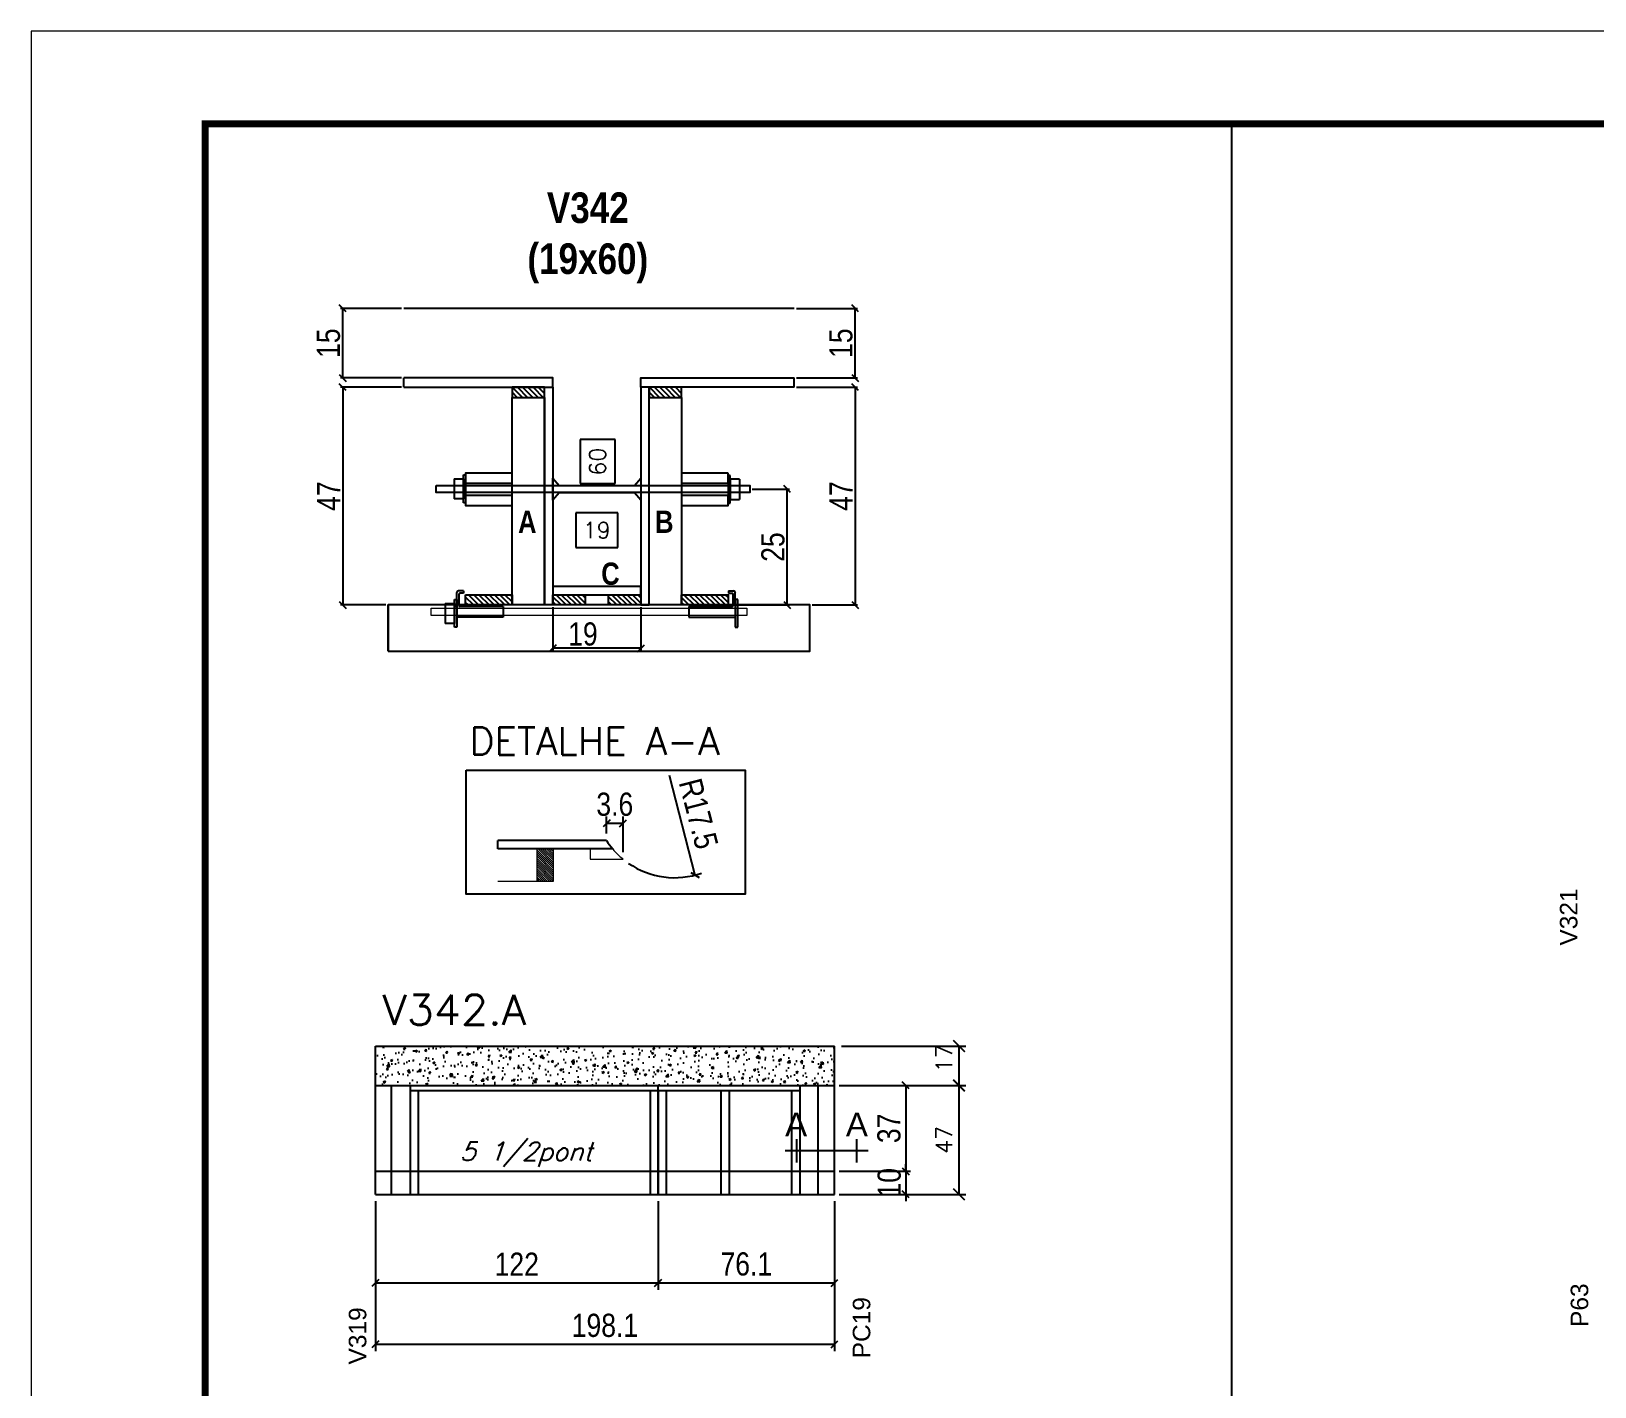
# Model space of a CAD drawing. Extents: x -3394 to 16474, y -5031 to 14397.
# Drawn here: x 7442 to 8117, y -1120 to -535 of the extents above; entities that cross this region are included whole.
import ezdxf
from ezdxf.enums import TextEntityAlignment as Align

# ---------------------------------------------------------------- set-up
doc = ezdxf.new("R2010")
doc.units = 0
doc.linetypes.add('DASHED', pattern=[0.75, 0.5, -0.25])
doc.layers.get('0').update_dxf_attribs({"linetype": 'CONTINUOUS'})
doc.layers.get('Defpoints').update_dxf_attribs({"linetype": 'CONTINUOUS'})
for name, color, linetype in [('1HACHURA MADEIRAS', 1, 'CONTINUOUS'), ('5', 5, 'CONTINUOUS'), ('barrote', 251, 'CONTINUOUS'), ('COTA', 241, 'CONTINUOUS'), ('Cota Seção (2x)', 4, 'CONTINUOUS'), ('detalhes', 4, 'CONTINUOUS'), ('NOMENCLATURA', 7, 'CONTINUOUS'), ('Painéis', 200, 'CONTINUOUS'), ('presilha', 1, 'CONTINUOUS'), ('SARR_2.2x10', 60, 'CONTINUOUS'), ('SARR_2.2x7', 40, 'CONTINUOUS'), ('SARR_3.5x7', 81, 'CONTINUOUS'), ('texto', 7, 'CONTINUOUS'), ('Tubo de PVC', 51, 'CONTINUOUS')]:
    doc.layers.add(name, color=color, linetype=linetype)
for name, color, linetype, lineweight in [('CONCRETO', 251, 'CONTINUOUS', 25), ('Escoras', 2, 'CONTINUOUS', 25), ('Folhas', 255, 'CONTINUOUS', 9), ('Madeira', 126, 'CONTINUOUS', 18), ('Sarr 2.2x7', 40, 'CONTINUOUS', 9), ('SARRAFO DE PRESSAO', 251, 'DASHED', 9), ('SCO-___-LAJ', 2, 'CONTINUOUS', 0), ('Texto Seção', 7, 'CONTINUOUS', 15)]:
    doc.layers.add(name, color=color, linetype=linetype, lineweight=lineweight)
doc.styles.add('ARIAL', font='arial.ttf')
doc.styles.add('COTA TECNICA', font='techl___.ttf', dxfattribs={"height": 10})
doc.styles.add('COTA TECNICA 2X', font='techl___.ttf', dxfattribs={"height": 10})
doc.styles.add('REGUA-120', font='ROMANS.shx', dxfattribs={"height": 15})
doc.styles.add('ROMANS', font='romans.shx')
doc.styles.get("Standard").update_dxf_attribs({"font": 'ROMANS.SHX'})
doc.styles.add('TECNICA', font='techb___.ttf', dxfattribs={"height": 10})
doc.dimstyles.new('Cota Paínel', dxfattribs={"dimtxt": 7, "dimasz": 5, "dimexe": 3, "dimexo": 3, "dimgap": 3, "dimtad": 1, "dimdec": 1, "dimzin": 12, "dimdsep": 46, "dimtxsty": 'ROMANS', "dimblk": 'ARCHTICK', "dimcen": 0, "dimclrd": 4, "dimclre": 4, "dimclrt": 1, "dimadec": 1, "dimazin": 3, "dimtfac": 1, "dimtdec": 1, "dimtmove": 0, "dimatfit": 3, "dimldrblk": 'OBLIQUE', "dimfxl": 1, "dimtolj": 1, "dimtzin": 12, "dimarcsym": 0})
doc.dimstyles.new('Cota Seção interna', dxfattribs={"dimtxt": 7, "dimasz": 6, "dimexe": 0.18, "dimexo": 2, "dimgap": -4, "dimtad": 3, "dimdec": 1, "dimlfac": 0.5, "dimzin": 12, "dimdsep": 46, "dimtxsty": 'ROMANS', "dimblk": 'ARCHTICK', "dimcen": 0.09, "dimse1": 1, "dimse2": 1, "dimsd1": 1, "dimsd2": 1, "dimclrd": 180, "dimclre": 5, "dimclrt": 1, "dimadec": 0, "dimazin": 3, "dimtfac": 1, "dimtdec": 1, "dimtofl": 0, "dimtmove": 0, "dimatfit": 3, "dimldrblk": 'ARCHTICK', "dimfxl": 1, "dimtolj": 1, "dimtzin": 0, "dimarcsym": 0})
doc.dimstyles.new('PAINEL', dxfattribs={"dimtxt": 10, "dimasz": 3, "dimexe": 3, "dimexo": 3, "dimgap": 3, "dimtad": 1, "dimdec": 1, "dimzin": 12, "dimdsep": 46, "dimtxsty": 'COTA TECNICA', "dimblk1": 'OBLIQUE', "dimblk2": 'OBLIQUE', "dimsah": 1, "dimcen": 0.9, "dimclrd": 4, "dimclre": 4, "dimclrt": 240, "dimadec": 1, "dimazin": 3, "dimtfac": 1, "dimtdec": 1, "dimtmove": 0, "dimatfit": 3, "dimfxl": 1, "dimtolj": 1, "dimtzin": 12, "dimarcsym": 0})
doc.dimstyles.new('SECAO', dxfattribs={"dimscale": 0.333333, "dimtxt": 5, "dimasz": 9, "dimexe": 3, "dimexo": 3, "dimgap": 3, "dimtad": 1, "dimdec": 1, "dimlfac": 0.5, "dimzin": 12, "dimdsep": 46, "dimtxsty": 'COTA TECNICA 2X', "dimblk1": 'OBLIQUE', "dimblk2": 'OBLIQUE', "dimsah": 1, "dimcen": 0.9, "dimclrd": 4, "dimclre": 4, "dimclrt": 240, "dimadec": 1, "dimazin": 3, "dimtfac": 1, "dimtdec": 1, "dimtmove": 0, "dimatfit": 3, "dimfxl": 1, "dimtolj": 1, "dimtzin": 12, "dimarcsym": 0})

# ---------------------------------------------------------------- blocks, each defined once
blk = doc.blocks.new('9999999999')
at = {"layer": 'Folhas'}
blk.add_lwpolyline([(98138.98, 34190.21), (99623.98, 34190.21), (99623.98, 35240.21), (98138.98, 35240.21)], close=True, dxfattribs=at)
at = {"layer": 'Folhas', "color": 30, "const_width": 3}
blk.add_lwpolyline([(98213.98, 34230.21), (99583.98, 34230.21), (99583.98, 35200.21), (98213.98, 35200.21)], close=True, dxfattribs=at)
blk = doc.blocks.new('_Oblique')
at = {"color": 0, "linetype": 'ByBlock', "lineweight": -2}
blk.add_line((-0.5, -0.5), (0.5, 0.5), dxfattribs=at)
blk = doc.blocks.new('*D1849')
at = {"layer": 'COTA', "color": 4, "lineweight": -2, "transparency": 16777216}
for p, q in [((7667.24, -783.54), (7667.24, -802.21)), ((7705.24, -783.54), (7705.24, -802.21)), ((7705.24, -801.21), (7667.24, -801.21))]:
    blk.add_line(p, q, dxfattribs=at)
at = {"layer": 'Defpoints', "color": 0, "transparency": 16777216}
for p in [(7667.24, -782.54), (7705.24, -782.54), (7667.24, -801.21)]:
    blk.add_point(p, dxfattribs=at)
at = {"layer": 'COTA', "color": 4, "lineweight": -2, "transparency": 16777216, "xscale": 3, "yscale": 3, "zscale": 3, "rotation": 180}
blk.add_blockref('_Oblique', (7667.24, -801.21), dxfattribs=at)
at = {"layer": 'COTA', "color": 4, "lineweight": -2, "transparency": 16777216, "xscale": 3, "yscale": 3, "zscale": 3}
blk.add_blockref('_Oblique', (7705.24, -801.21), dxfattribs=at)
at = {"layer": 'COTA', "color": 240, "transparency": 16777216, "insert": (7680.24, -795.12), "char_height": 10, "attachment_point": 5, "style": 'COTA TECNICA 2X'}
blk.add_mtext('\\A1;19', dxfattribs=at)
blk = doc.blocks.new('PRESILHA METÁLICA 1')
at = {"layer": 'presilha'}
for p, q in [((12, 21), (8.6, 21)), ((12, 21), (12, 19.5)), ((0, 13), (6, 13)), ((0, 13), (0, 0)), ((6, 15.5), (7.5, 15.5)), ((6, -2.5), (6, 15.5)), ((6, 13), (6, 0)), ((7.5, 10.6), (7.5, 19.9)), ((7.5, 15.5), (7.5, -2.5)), ((9, 11.6), (9, 18.9)), ((12, 19.5), (9.6, 19.5)), ((37.5, 11), (9.6, 11)), ((37.5, 11), (37.5, 4.1)), ((6, 0), (0, 0)), ((37.5, 4.1), (7.5, 4.1)), ((7.5, -2.5), (6, -2.5))]:
    blk.add_line(p, q, dxfattribs=at)
for centre, radius, start, end in [((8.6, 19.9), 1.14, 90, 180), ((9.6, 18.9), 0.57, 90, 180), ((9.6, 11.6), 0.57, 180, 270)]:
    blk.add_arc(centre, radius, start, end, dxfattribs=at)
blk = doc.blocks.new('PRESILHA METÁLICA 2')
at = {"layer": 'presilha'}
for p, q in [((-5.2, 23.5), (-5.2, 22)), ((-5.2, 23.5), (-1.9, 23.5)), ((-5.2, 22), (-2.8, 22)), ((-2.2, 14.1), (-2.2, 21.4)), ((-0.8, 14.6), (-0.8, 22.4)), ((-30.8, 13.5), (-30.8, 6.6)), ((-30.8, 13.5), (-2.8, 13.5)), ((0.8, 18), (-0.8, 18)), ((-0.8, 18), (-0.8, 0)), ((0.8, 0), (0.8, 18)), ((-30.8, 6.6), (-0.8, 6.6)), ((-0.8, 0), (0.8, 0))]:
    blk.add_line(p, q, dxfattribs=at)
for centre, radius, start, end in [((-2.8, 21.4), 0.57, 0, 90), ((-1.9, 22.4), 1.14, 0, 90), ((-2.8, 14.1), 0.57, 270, 0)]:
    blk.add_arc(centre, radius, start, end, dxfattribs=at)
blk = doc.blocks.new('*D1850')
at = {"layer": 'COTA', "color": 4, "lineweight": -2, "transparency": 16777216}
for p, q in [((7601.94, -688.54), (7575.59, -688.54)), ((7576.59, -688.54), (7576.59, -782.54)), ((7595.18, -782.54), (7575.59, -782.54))]:
    blk.add_line(p, q, dxfattribs=at)
at = {"layer": 'Defpoints', "color": 0, "transparency": 16777216}
for p in [(7602.94, -688.54), (7576.59, -782.54), (7596.18, -782.54)]:
    blk.add_point(p, dxfattribs=at)
at = {"layer": 'COTA', "color": 4, "lineweight": -2, "transparency": 16777216, "xscale": 3, "yscale": 3, "zscale": 3}
for p, rotation in [((7576.59, -688.54), 90), ((7576.59, -782.54), 270)]:
    blk.add_blockref('_Oblique', p, dxfattribs=dict(at, rotation=rotation))
at = {"layer": 'COTA', "color": 240, "transparency": 16777216, "insert": (7570.51, -735.54), "char_height": 10, "attachment_point": 5, "rotation": 90, "style": 'COTA TECNICA 2X'}
blk.add_mtext('\\A1;47', dxfattribs=at)
blk = doc.blocks.new('*D1851')
at = {"layer": 'Cota Seção (2x)', "color": 180, "lineweight": -2, "transparency": 16777216}
for p, q in [((7694.09, -711.15), (7679.09, -711.15)), ((7679.09, -711.15), (7679.09, -730.15)), ((7694.09, -730.15), (7694.09, -711.15)), ((7679.09, -730.15), (7694.09, -730.15))]:
    blk.add_line(p, q, dxfattribs=at)
at = {"layer": 'Defpoints', "color": 0, "transparency": 16777216}
for p in [(7698.09, -654.54), (7705.24, -654.54), (7697.82, -774.54)]:
    blk.add_point(p, dxfattribs=at)
at = {"layer": 'Cota Seção (2x)', "color": 1, "transparency": 16777216, "insert": (7686.59, -720.65), "char_height": 7, "attachment_point": 5, "rotation": 90, "style": 'ROMANS'}
blk.add_mtext('\\A1;60', dxfattribs=at)
blk = doc.blocks.new('_ArchTick')
at = {"color": 0, "linetype": 'ByBlock', "const_width": 0.15}
blk.add_lwpolyline([(-0.5, -0.5), (0.5, 0.5)], dxfattribs=at)
blk = doc.blocks.new('*D1852')
at = {"layer": 'COTA', "color": 4, "lineweight": -2, "transparency": 16777216}
for p, q in [((7601.94, -654.54), (7575.59, -654.54)), ((7576.59, -684.54), (7576.59, -654.54)), ((7601.94, -684.54), (7575.59, -684.54))]:
    blk.add_line(p, q, dxfattribs=at)
at = {"layer": 'Defpoints', "color": 0, "transparency": 16777216}
for p in [(7576.59, -654.54), (7602.94, -654.54), (7602.94, -684.54)]:
    blk.add_point(p, dxfattribs=at)
at = {"layer": 'COTA', "color": 4, "lineweight": -2, "transparency": 16777216, "xscale": 3, "yscale": 3, "zscale": 3}
for p, rotation in [((7576.59, -654.54), 90), ((7576.59, -684.54), 270)]:
    blk.add_blockref('_Oblique', p, dxfattribs=dict(at, rotation=rotation))
at = {"layer": 'COTA', "color": 240, "transparency": 16777216, "insert": (7570.48, -669.54), "char_height": 10, "attachment_point": 5, "rotation": 90, "style": 'COTA TECNICA 2X'}
blk.add_mtext('\\A1;15', dxfattribs=at)
blk = doc.blocks.new('*D1857')
at = {"layer": 'COTA', "color": 4, "lineweight": -2, "transparency": 16777216}
for p, q in [((7772.34, -688.54), (7798.7, -688.54)), ((7797.7, -688.54), (7797.7, -782.54)), ((7779.1, -782.54), (7798.7, -782.54))]:
    blk.add_line(p, q, dxfattribs=at)
at = {"layer": 'Defpoints', "color": 0, "transparency": 16777216}
for p in [(7771.34, -688.54), (7778.1, -782.54), (7797.7, -782.54)]:
    blk.add_point(p, dxfattribs=at)
at = {"layer": 'COTA', "color": 4, "lineweight": -2, "transparency": 16777216, "xscale": 3, "yscale": 3, "zscale": 3}
for p, rotation in [((7797.7, -688.54), 90), ((7797.7, -782.54), 270)]:
    blk.add_blockref('_Oblique', p, dxfattribs=dict(at, rotation=rotation))
at = {"layer": 'COTA', "color": 240, "transparency": 16777216, "insert": (7791.62, -735.54), "char_height": 10, "attachment_point": 5, "rotation": 90, "style": 'COTA TECNICA 2X'}
blk.add_mtext('\\A1;47', dxfattribs=at)
blk = doc.blocks.new('*D1858')
at = {"layer": 'COTA', "color": 4, "lineweight": -2, "transparency": 16777216}
for p, q in [((7772.34, -654.54), (7798.7, -654.54)), ((7797.7, -684.54), (7797.7, -654.54)), ((7772.34, -684.54), (7798.7, -684.54))]:
    blk.add_line(p, q, dxfattribs=at)
at = {"layer": 'Defpoints', "color": 0, "transparency": 16777216}
for p in [(7771.34, -654.54), (7797.7, -654.54), (7771.34, -684.54)]:
    blk.add_point(p, dxfattribs=at)
at = {"layer": 'COTA', "color": 4, "lineweight": -2, "transparency": 16777216, "xscale": 3, "yscale": 3, "zscale": 3}
for p, rotation in [((7797.7, -654.54), 90), ((7797.7, -684.54), 270)]:
    blk.add_blockref('_Oblique', p, dxfattribs=dict(at, rotation=rotation))
at = {"layer": 'COTA', "color": 240, "transparency": 16777216, "insert": (7791.59, -669.54), "char_height": 10, "attachment_point": 5, "rotation": 90, "style": 'COTA TECNICA 2X'}
blk.add_mtext('\\A1;15', dxfattribs=at)
blk = doc.blocks.new('*D1916')
at = {"layer": 'Cota Seção (2x)', "color": 180, "lineweight": -2, "transparency": 16777216}
for p, q in [((7695.24, -742.76), (7677.24, -742.76)), ((7677.24, -742.76), (7677.24, -757.76)), ((7695.24, -757.76), (7695.24, -742.76)), ((7677.24, -757.76), (7695.24, -757.76))]:
    blk.add_line(p, q, dxfattribs=at)
at = {"layer": 'Defpoints', "color": 0, "transparency": 16777216}
for p in [(7705.24, -761.76), (7667.24, -774.54), (7705.24, -774.54)]:
    blk.add_point(p, dxfattribs=at)
at = {"layer": 'Cota Seção (2x)', "color": 1, "transparency": 16777216, "insert": (7686.24, -750.26), "char_height": 7, "attachment_point": 5, "style": 'ROMANS'}
blk.add_mtext('\\A1;19', dxfattribs=at)
blk = doc.blocks.new('*D1859')
at = {"layer": 'COTA', "color": 4, "lineweight": -2, "transparency": 16777216}
for p, q in [((7753.32, -732.54), (7769.37, -732.54)), ((7768.37, -782.54), (7768.37, -732.54)), ((7743.84, -782.54), (7769.37, -782.54))]:
    blk.add_line(p, q, dxfattribs=at)
at = {"layer": 'Defpoints', "color": 0, "transparency": 16777216}
for p in [(7752.32, -732.54), (7768.37, -732.54), (7742.84, -782.54)]:
    blk.add_point(p, dxfattribs=at)
at = {"layer": 'COTA', "color": 4, "lineweight": -2, "transparency": 16777216, "xscale": 3, "yscale": 3, "zscale": 3}
for p, rotation in [((7768.37, -732.54), 90), ((7768.37, -782.54), 270)]:
    blk.add_blockref('_Oblique', p, dxfattribs=dict(at, rotation=rotation))
at = {"layer": 'COTA', "color": 240, "transparency": 16777216, "insert": (7762.26, -757.54), "char_height": 10, "attachment_point": 5, "rotation": 90, "style": 'COTA TECNICA 2X'}
blk.add_mtext('\\A1;25', dxfattribs=at)
blk = doc.blocks.new('*D1860')
at = {"layer": 'COTA', "color": 4, "linetype": 'ByBlock', "lineweight": -2, "transparency": 16777216}
for p, q in [((7590.69, -1039.92), (7590.69, -1078.11)), ((7712.69, -1039.92), (7712.69, -1078.11)), ((7590.69, -1075.11), (7712.69, -1075.11))]:
    blk.add_line(p, q, dxfattribs=at)
at = {"layer": 'Defpoints', "color": 0, "linetype": 'ByBlock', "transparency": 16777216}
for p in [(7590.69, -1036.92), (7712.69, -1036.92), (7712.69, -1075.11)]:
    blk.add_point(p, dxfattribs=at)
at = {"layer": 'COTA', "color": 4, "linetype": 'ByBlock', "lineweight": -2, "transparency": 16777216, "xscale": 3, "yscale": 3, "zscale": 3, "rotation": 180}
blk.add_blockref('_Oblique', (7590.69, -1075.11), dxfattribs=at)
at = {"layer": 'COTA', "color": 4, "linetype": 'ByBlock', "lineweight": -2, "transparency": 16777216, "xscale": 3, "yscale": 3, "zscale": 3}
blk.add_blockref('_Oblique', (7712.69, -1075.11), dxfattribs=at)
at = {"layer": 'COTA', "color": 240, "linetype": 'ByBlock', "transparency": 16777216, "insert": (7651.69, -1067.05), "char_height": 10, "attachment_point": 5, "style": 'COTA TECNICA'}
blk.add_mtext('\\A1;122', dxfattribs=at)
blk = doc.blocks.new('*D1861')
at = {"layer": 'COTA', "color": 4, "linetype": 'ByBlock', "lineweight": -2, "transparency": 16777216}
for p, q in [((7712.69, -1039.92), (7712.69, -1078.11)), ((7788.79, -1039.92), (7788.79, -1078.11)), ((7712.69, -1075.11), (7788.79, -1075.11))]:
    blk.add_line(p, q, dxfattribs=at)
at = {"layer": 'Defpoints', "color": 0, "linetype": 'ByBlock', "transparency": 16777216}
for p in [(7712.69, -1036.92), (7788.79, -1036.92), (7788.79, -1075.11)]:
    blk.add_point(p, dxfattribs=at)
at = {"layer": 'COTA', "color": 4, "linetype": 'ByBlock', "lineweight": -2, "transparency": 16777216, "xscale": 3, "yscale": 3, "zscale": 3, "rotation": 180}
blk.add_blockref('_Oblique', (7712.69, -1075.11), dxfattribs=at)
at = {"layer": 'COTA', "color": 4, "linetype": 'ByBlock', "lineweight": -2, "transparency": 16777216, "xscale": 3, "yscale": 3, "zscale": 3}
blk.add_blockref('_Oblique', (7788.79, -1075.11), dxfattribs=at)
at = {"layer": 'COTA', "color": 240, "linetype": 'ByBlock', "transparency": 16777216, "insert": (7750.74, -1067.01), "char_height": 10, "attachment_point": 5, "style": 'COTA TECNICA'}
blk.add_mtext('\\A1;76.1', dxfattribs=at)
blk = doc.blocks.new('*D1917')
at = {"layer": 'COTA', "color": 4, "linetype": 'ByBlock', "lineweight": -2, "transparency": 16777216}
for p, q in [((7590.69, -1039.92), (7590.69, -1104.61)), ((7788.79, -1039.92), (7788.79, -1104.61)), ((7590.69, -1101.61), (7788.79, -1101.61))]:
    blk.add_line(p, q, dxfattribs=at)
at = {"layer": 'Defpoints', "color": 0, "linetype": 'ByBlock', "transparency": 16777216}
for p in [(7590.69, -1036.92), (7788.79, -1036.92), (7788.79, -1101.61)]:
    blk.add_point(p, dxfattribs=at)
at = {"layer": 'COTA', "color": 4, "linetype": 'ByBlock', "lineweight": -2, "transparency": 16777216, "xscale": 3, "yscale": 3, "zscale": 3, "rotation": 180}
blk.add_blockref('_Oblique', (7590.69, -1101.61), dxfattribs=at)
at = {"layer": 'COTA', "color": 4, "linetype": 'ByBlock', "lineweight": -2, "transparency": 16777216, "xscale": 3, "yscale": 3, "zscale": 3}
blk.add_blockref('_Oblique', (7788.79, -1101.61), dxfattribs=at)
at = {"layer": 'COTA', "color": 240, "linetype": 'ByBlock', "transparency": 16777216, "insert": (7689.74, -1093.51), "char_height": 10, "attachment_point": 5, "style": 'COTA TECNICA'}
blk.add_mtext('\\A1;198.1', dxfattribs=at)
blk = doc.blocks.new('*D1862')
at = {"layer": 'COTA', "color": 4, "linetype": 'Continuous', "lineweight": -2, "transparency": 16777216}
for p, q in [((7791.79, -989.92), (7845.52, -989.92)), ((7842.52, -1036.92), (7842.52, -989.92))]:
    blk.add_line(p, q, dxfattribs=at)
at = {"layer": 'COTA', "color": 4, "lineweight": -2, "transparency": 16777216}
blk.add_line((7791.79, -1036.92), (7845.52, -1036.92), dxfattribs=at)
at = {"layer": 'Defpoints', "color": 0, "linetype": 'Continuous', "transparency": 16777216}
for p in [(7788.79, -989.92), (7842.52, -989.92), (7788.79, -1036.92)]:
    blk.add_point(p, dxfattribs=at)
at = {"layer": 'COTA', "color": 4, "linetype": 'Continuous', "lineweight": -2, "transparency": 16777216, "xscale": 5, "yscale": 5, "zscale": 5}
for p, rotation in [((7842.52, -989.92), 90), ((7842.52, -1036.92), 270)]:
    blk.add_blockref('_ArchTick', p, dxfattribs=dict(at, rotation=rotation))
at = {"layer": 'COTA', "color": 1, "linetype": 'Continuous', "transparency": 16777216, "insert": (7836.02, -1013.42), "char_height": 7, "attachment_point": 5, "rotation": 90, "style": 'ROMANS'}
blk.add_mtext('\\A1;47', dxfattribs=at)
blk = doc.blocks.new('*D1863')
at = {"layer": 'COTA', "color": 4, "linetype": 'Continuous', "lineweight": -2, "transparency": 16777216}
for p, q in [((7791.79, -972.92), (7845.52, -972.92)), ((7842.52, -989.92), (7842.52, -972.92))]:
    blk.add_line(p, q, dxfattribs=at)
at = {"layer": 'COTA', "color": 4, "lineweight": -2, "transparency": 16777216}
blk.add_line((7791.79, -989.92), (7845.52, -989.92), dxfattribs=at)
at = {"layer": 'Defpoints', "color": 0, "linetype": 'Continuous', "transparency": 16777216}
for p in [(7788.79, -972.92), (7842.52, -972.92), (7788.79, -989.92)]:
    blk.add_point(p, dxfattribs=at)
at = {"layer": 'COTA', "color": 4, "linetype": 'Continuous', "lineweight": -2, "transparency": 16777216, "xscale": 5, "yscale": 5, "zscale": 5}
for p, rotation in [((7842.52, -972.92), 90), ((7842.52, -989.92), 270)]:
    blk.add_blockref('_ArchTick', p, dxfattribs=dict(at, rotation=rotation))
at = {"layer": 'COTA', "color": 1, "linetype": 'Continuous', "transparency": 16777216, "insert": (7836.02, -978.24), "char_height": 7, "attachment_point": 5, "rotation": 90, "style": 'ROMANS'}
blk.add_mtext('\\A1;17', dxfattribs=at)
blk = doc.blocks.new('*D1868')
at = {"layer": 'Defpoints', "color": 0, "linetype": 'ByBlock', "transparency": 16777216}
for p in [(7690.43, -876.82), (7690.43, -884.24), (7697.55, -892.24)]:
    blk.add_point(p, dxfattribs=at)
at = {"layer": 'Escoras', "color": 4, "linetype": 'ByBlock', "lineweight": -2, "transparency": 16777216}
for p, q in [((7690.43, -881.24), (7690.43, -873.82)), ((7697.55, -876.82), (7690.43, -876.82)), ((7697.55, -889.24), (7697.55, -873.82))]:
    blk.add_line(p, q, dxfattribs=at)
at = {"layer": 'Escoras', "color": 4, "linetype": 'ByBlock', "lineweight": -2, "transparency": 16777216, "xscale": 3, "yscale": 3, "zscale": 3, "rotation": 180}
blk.add_blockref('_Oblique', (7690.43, -876.82), dxfattribs=at)
at = {"layer": 'Escoras', "color": 4, "linetype": 'ByBlock', "lineweight": -2, "transparency": 16777216, "xscale": 3, "yscale": 3, "zscale": 3}
blk.add_blockref('_Oblique', (7697.55, -876.82), dxfattribs=at)
at = {"layer": 'Escoras', "color": 240, "linetype": 'ByBlock', "transparency": 16777216, "insert": (7693.99, -868.6), "char_height": 10, "attachment_point": 5, "style": 'COTA TECNICA'}
blk.add_mtext('\\A1;3.6', dxfattribs=at)
blk = doc.blocks.new('*D1890')
at = {"layer": 'Defpoints', "color": 0, "linetype": 'ByBlock', "transparency": 16777216}
for p in [(7719.82, -865.24), (7728.59, -899.12)]:
    blk.add_point(p, dxfattribs=at)
at = {"layer": 'Escoras', "color": 4, "linetype": 'ByBlock', "lineweight": -2, "transparency": 16777216}
blk.add_line((7717.43, -856.03), (7728.59, -899.12), dxfattribs=at)
blk.add_arc((7719.82, -865.24), 35, 235.40349, 289.427, dxfattribs=at)
at = {"layer": 'Escoras', "color": 4, "linetype": 'ByBlock', "lineweight": -2, "transparency": 16777216, "xscale": 3, "yscale": 3, "zscale": 3, "rotation": 284.5159333783369}
blk.add_blockref('_Oblique', (7728.59, -899.12), dxfattribs=at)
at = {"layer": 'Escoras', "color": 240, "linetype": 'ByBlock', "transparency": 16777216, "insert": (7730.11, -872.64), "char_height": 10, "attachment_point": 5, "rotation": 284.51593, "style": 'COTA TECNICA'}
blk.add_mtext('\\A1;R17.5', dxfattribs=at)
blk = doc.blocks.new('*D2176')
at = {"layer": 'COTA', "color": 4, "linetype": 'Continuous', "lineweight": -2, "transparency": 16777216}
for p, q in [((7790.79, -989.92), (7821.54, -989.92)), ((7819.54, -989.92), (7819.54, -1026.92)), ((7790.79, -1026.92), (7821.54, -1026.92))]:
    blk.add_line(p, q, dxfattribs=at)
at = {"layer": 'Defpoints', "color": 0, "linetype": 'Continuous', "transparency": 16777216}
for p in [(7788.79, -989.92), (7788.79, -1026.92), (7819.54, -1026.92)]:
    blk.add_point(p, dxfattribs=at)
at = {"layer": 'COTA', "color": 4, "linetype": 'Continuous', "lineweight": -2, "transparency": 16777216, "xscale": 3, "yscale": 3, "zscale": 3}
for p, rotation in [((7819.54, -989.92), 90), ((7819.54, -1026.92), 270)]:
    blk.add_blockref('_Oblique', p, dxfattribs=dict(at, rotation=rotation))
at = {"layer": 'COTA', "color": 240, "linetype": 'Continuous', "transparency": 16777216, "insert": (7812.32, -1008.42), "char_height": 10, "attachment_point": 5, "rotation": 90, "style": 'COTA TECNICA'}
blk.add_mtext('\\A1;37', dxfattribs=at)
blk = doc.blocks.new('*D2177')
at = {"layer": 'COTA', "color": 4, "linetype": 'Continuous', "lineweight": -2, "transparency": 16777216}
for p, q in [((7819.54, -1026.92), (7819.54, -1023.92)), ((7790.79, -1026.92), (7821.54, -1026.92)), ((7819.54, -1026.92), (7819.54, -1036.92)), ((7790.79, -1036.92), (7821.54, -1036.92)), ((7819.54, -1036.92), (7819.54, -1039.92))]:
    blk.add_line(p, q, dxfattribs=at)
at = {"layer": 'Defpoints', "color": 0, "linetype": 'Continuous', "transparency": 16777216}
for p in [(7788.79, -1026.92), (7788.79, -1036.92), (7819.54, -1036.92)]:
    blk.add_point(p, dxfattribs=at)
at = {"layer": 'COTA', "color": 4, "linetype": 'Continuous', "lineweight": -2, "transparency": 16777216, "xscale": 3, "yscale": 3, "zscale": 3}
for p, rotation in [((7819.54, -1026.92), 270), ((7819.54, -1036.92), 90)]:
    blk.add_blockref('_Oblique', p, dxfattribs=dict(at, rotation=rotation))
at = {"layer": 'COTA', "color": 240, "linetype": 'Continuous', "transparency": 16777216, "insert": (7812.44, -1031.92), "char_height": 10, "attachment_point": 5, "rotation": 90, "style": 'COTA TECNICA'}
blk.add_mtext('\\A1;10', dxfattribs=at)

msp = doc.modelspace()

# ---------------------------------------------------------------- hatches: boundary and pattern name
at = {"layer": 'COTA', "linetype": 'Continuous'}
h = msp.add_hatch(dxfattribs=at)
h.set_pattern_fill('AR-CONC', color=256, scale=0.05)
h.set_pattern_definition([(50, (2572.139, -7225.9355), (9.1092334, -0.796954), [0.9525, -10.4775]), (355, (2572.139, -7225.9355), (-1.762171, 9.552842), [0.762, -8.382029]), (100.45144, (2572.898, -7226.002), (7.347062, 8.755888), [0.8095, -8.904512]), (46.1842, (2572.139, -7223.396), (13.553952, -2.102116), [1.42875, -15.71625]), (96.63556, (2573.269, -7223.571), (11.870207, 12.371306), [1.21425, -13.35678]), (351.18415, (2572.139, -7223.396), (11.870207, 12.371306), [1.142998, -12.572987]), (21, (2573.409, -7224.0305), (7.5807196, -5.11326), [0.9525, -10.4775]), (326, (2573.409, -7224.0305), (3.090101, 9.209398), [0.762, -8.382]), (71.45144, (2574.041, -7224.457), (10.670821, 4.096138), [0.8095, -8.904497]), (37.5, (2572.139, -7225.9355), (0.1544302, 4.227752), [0, -8.2804, 0, -8.509, 0, -8.41375]), (7.5, (2572.139, -7225.9355), (3.340983, 5.0090287), [0, -4.8514, 0, -8.0899, 0, -3.20675]), (327.5, (2569.307, -7225.9355), (6.7795298, -0.2864372), [0, -3.175, 0, -9.906, 0, -13.1445]), (317.5, (2568.037, -7225.9355), (7.406459, 1.2713246), [0, -4.1275, 0, -6.5786, 0, -9.3345])])
h.paths.add_polyline_path([(7590.69, -972.92), (7590.69, -989.92), (7788.79, -989.92), (7788.79, -972.92)])
at = {"layer": 'Madeira'}
h = msp.add_hatch(dxfattribs=at)
h.set_pattern_fill('ANSI31', color=256, scale=0.2, angle=270, style=0)
h.set_pattern_definition([(315, (24291.2891, -14235.97317), (0.449012806, 0.449012806), [])])
h.paths.add_polyline_path([(7660.43, -901.84), (7667.43, -901.84), (7667.43, -887.84), (7660.43, -887.84)])
at = {"layer": 'SARR_2.2x10'}
h = msp.add_hatch(dxfattribs=at)
h.set_pattern_fill('ANSI31', color=256, scale=0.5, angle=90)
h.set_pattern_definition([(135, (40727.462, -124294.7063), (-1.122532015, -1.122532015), [])])
h.paths.add_polyline_path([(7629.64, -778.14), (7629.64, -782.54), (7649.64, -782.54), (7649.64, -778.14)])
h = msp.add_hatch(dxfattribs=at)
h.set_pattern_fill('ANSI31', color=256, scale=0.5, angle=90)
h.set_pattern_definition([(135, (40840.662, -124294.7063), (-1.122532015, -1.122532015), [])])
h.paths.add_polyline_path([(7722.84, -778.14), (7722.84, -782.54), (7742.84, -782.54), (7742.84, -778.14)])
at = {"layer": 'SARR_2.2x7'}
h = msp.add_hatch(dxfattribs=at)
h.set_pattern_fill('ANSI31', color=256, scale=0.5, angle=90)
h.set_pattern_definition([(135, (40672.262, -124205.1063), (-1.122532015, -1.122532015), [])])
h.paths.add_polyline_path([(7649.64, -688.54), (7649.64, -692.94), (7663.64, -692.94), (7663.64, -688.54)])
h = msp.add_hatch(dxfattribs=at)
h.set_pattern_fill('ANSI31', color=256, scale=0.5, angle=90)
h.set_pattern_definition([(135, (40731.462, -124205.1063), (-1.122532015, -1.122532015), [])])
h.paths.add_polyline_path([(7708.84, -688.54), (7708.84, -692.94), (7722.84, -692.94), (7722.84, -688.54)])
h = msp.add_hatch(dxfattribs=at)
h.set_pattern_fill('ANSI31', color=256, scale=0.5, angle=90)
h.set_pattern_definition([(135, (40855.062, -124294.7063), (-1.122532015, -1.122532015), [])])
h.paths.add_polyline_path([(7667.24, -778.14), (7667.24, -782.54), (7681.24, -782.54), (7681.24, -778.14)])
h = msp.add_hatch(dxfattribs=at)
h.set_pattern_fill('ANSI31', color=256, scale=0.5, angle=90)
h.set_pattern_definition([(135, (40879.062, -124294.7063), (-1.122532015, -1.122532015), [])])
h.paths.add_polyline_path([(7691.24, -778.14), (7691.24, -782.54), (7705.24, -782.54), (7705.24, -778.14)])

# ---------------------------------------------------------------- linework, layer by layer
at = {"linetype": 'ByBlock'}
msp.add_lwpolyline([(7629.83, -853.9), (7750.31, -853.9), (7750.31, -907.38), (7629.83, -907.38)], close=True, dxfattribs=at)
at = {"layer": '1HACHURA MADEIRAS', "elevation": 0}
for points in [[(7649.64, -725.63), (7629.64, -725.63), (7629.64, -730.03), (7649.64, -730.03)], [(7742.84, -725.63), (7722.84, -725.63), (7722.84, -730.03), (7742.84, -730.03)], [(7649.64, -735.23), (7629.64, -735.23), (7629.64, -739.63), (7649.64, -739.63)], [(7742.84, -735.23), (7722.84, -735.23), (7722.84, -739.63), (7742.84, -739.63)]]:
    msp.add_lwpolyline(points, close=True, dxfattribs=at)
at = {"layer": 'barrote', "elevation": 0}
msp.add_lwpolyline([(7596.18, -802.54), (7778.1, -802.54), (7778.1, -782.54), (7596.18, -782.54)], close=True, dxfattribs=at)
at = {"layer": 'CONCRETO', "linetype": 'Continuous'}
msp.add_line((7771.34, -654.54), (7602.94, -654.54), dxfattribs=at)
at = {"layer": 'COTA', "linetype": 'Continuous'}
for p, q in [((7960.29, -1345.68), (7960.29, -574.92)), ((7590.69, -972.92), (7788.79, -972.92)), ((7788.79, -989.92), (7788.79, -972.92))]:
    msp.add_line(p, q, dxfattribs=at)
at = {"layer": 'COTA', "linetype": 'ByBlock'}
msp.add_line((7590.69, -989.92), (7590.69, -972.92), dxfattribs=at)
at = {"layer": 'detalhes', "color": 250}
msp.add_line((7596.18, -802.54), (7596.18, -782.54), dxfattribs=at)
at = {"layer": 'detalhes'}
for p, q in [((7803.25, -1018.16), (7767.44, -1018.16)), ((7772.44, -1013.16), (7772.44, -1023.16)), ((7798.25, -1013.16), (7798.25, -1023.16))]:
    msp.add_line(p, q, dxfattribs=at)
at = {"layer": 'Madeira'}
msp.add_line((7660.43, -901.84), (7643.52, -901.84), dxfattribs=at)
msp.add_lwpolyline([(7660.43, -887.84), (7667.43, -887.84), (7667.43, -901.84), (7660.43, -901.84)], close=True, dxfattribs=at)
at = {"layer": 'Painéis', "linetype": 'Continuous'}
for p, q in [((7602.94, -688.54), (7602.94, -684.54)), ((7771.34, -688.54), (7771.34, -684.54))]:
    msp.add_line(p, q, dxfattribs=at)
at = {"layer": 'Painéis', "linetype": 'ByBlock'}
for p, q in [((7690.43, -884.24), (7643.52, -884.24)), ((7643.52, -887.84), (7643.52, -884.24)), ((7693.1, -887.84), (7643.52, -887.84)), ((7590.69, -989.92), (7788.79, -989.92)), ((7590.69, -1036.92), (7590.69, -989.92)), ((7712.69, -1036.92), (7712.69, -989.92)), ((7788.79, -1036.92), (7788.79, -989.92)), ((7590.69, -1026.92), (7788.79, -1026.92)), ((7590.69, -1036.92), (7788.79, -1036.92))]:
    msp.add_line(p, q, dxfattribs=at)
at = {"layer": 'Painéis', "linetype": 'Continuous', "elevation": 0}
for points in [[(7602.94, -688.54), (7667.24, -688.54), (7667.24, -684.54), (7602.94, -684.54)], [(7771.34, -688.54), (7705.24, -688.54), (7705.24, -684.54), (7771.34, -684.54)]]:
    msp.add_lwpolyline(points, dxfattribs=at)
for points in [[(7663.64, -782.54), (7663.64, -688.54), (7667.24, -688.54), (7667.24, -782.54)], [(7708.84, -782.54), (7708.84, -688.54), (7705.24, -688.54), (7705.24, -782.54)], [(7705.24, -774.54), (7667.24, -774.54), (7667.24, -778.14), (7705.24, -778.14)]]:
    msp.add_lwpolyline(points, close=True, dxfattribs=at)
at = {"layer": 'Painéis'}
msp.add_arc((7719.82, -865.24), 35, 212.88598, 220.22765, dxfattribs=at)
at = {"layer": 'presilha'}
for p, q in [((7624.64, -728.1), (7628.64, -728.1)), ((7624.64, -728.1), (7624.64, -736.77)), ((7628.64, -726.44), (7629.64, -726.44)), ((7628.64, -738.44), (7628.64, -726.44)), ((7628.64, -728.1), (7628.64, -736.77)), ((7629.64, -726.44), (7629.64, -738.44)), ((7743.84, -726.63, 0), (7742.84, -726.63, 0)), ((7742.84, -726.63, 0), (7742.84, -738.63, 0)), ((7743.84, -738.63, 0), (7743.84, -726.63, 0)), ((7747.84, -728.29, 0), (7743.84, -728.29, 0)), ((7743.84, -728.29, 0), (7743.84, -736.96, 0)), ((7747.84, -728.29, 0), (7747.84, -736.96, 0)), ((7628.64, -736.77), (7624.64, -736.77)), ((7629.64, -738.44), (7628.64, -738.44)), ((7742.84, -738.63, 0), (7743.84, -738.63, 0)), ((7743.84, -736.96, 0), (7747.84, -736.96, 0))]:
    msp.add_line(p, q, dxfattribs=at)
at = {"layer": 'presilha', "elevation": 0}
msp.add_lwpolyline([(7616.86, -731.04), (7752.32, -731.04), (7752.32, -734.04), (7616.86, -734.04)], close=True, dxfattribs=at)
at = {"layer": 'Sarr 2.2x7'}
for p, q in [((7683.39, -887.84), (7683.39, -892.24)), ((7683.39, -892.24), (7697.55, -892.24))]:
    msp.add_line(p, q, dxfattribs=at)
msp.add_arc((7719.82, -865.24), 35, 220.22765, 230.49242, dxfattribs=at)
at = {"layer": 'SARR_2.2x10', "elevation": 0}
for points in [[(7629.64, -778.14), (7649.64, -778.14), (7649.64, -782.54), (7629.64, -782.54)], [(7722.84, -778.14), (7742.84, -778.14), (7742.84, -782.54), (7722.84, -782.54)]]:
    msp.add_lwpolyline(points, close=True, dxfattribs=at)
at = {"layer": 'SARR_2.2x7', "linetype": 'Continuous'}
for p, q in [((7597.69, -1036.92), (7597.69, -989.92)), ((7781.79, -1036.92), (7781.79, -989.92)), ((7605.69, -992.12), (7712.69, -992.12)), ((7712.69, -992.12), (7773.79, -992.12))]:
    msp.add_line(p, q, dxfattribs=at)
at = {"layer": 'SARR_2.2x7', "elevation": 0}
for points in [[(7663.64, -688.54), (7649.64, -688.54), (7649.64, -692.94), (7663.64, -692.94)], [(7722.84, -688.54), (7708.84, -688.54), (7708.84, -692.94), (7722.84, -692.94)], [(7667.24, -778.14), (7681.24, -778.14), (7681.24, -782.54), (7667.24, -782.54)], [(7691.24, -778.14), (7705.24, -778.14), (7705.24, -782.54), (7691.24, -782.54)]]:
    msp.add_lwpolyline(points, close=True, dxfattribs=at)
at = {"layer": 'SARR_3.5x7'}
for p, q in [((7605.69, -989.92), (7605.69, -1036.92)), ((7773.79, -989.92), (7773.79, -1036.92)), ((7609.19, -992.12), (7609.19, -1036.92)), ((7709.19, -992.12), (7709.19, -1036.92)), ((7712.69, -992.12), (7712.69, -1036.92)), ((7716.19, -992.12), (7716.19, -1036.92)), ((7739.79, -992.12), (7739.79, -1036.92)), ((7743.29, -992.12), (7743.29, -1036.92)), ((7770.29, -992.12), (7770.29, -1036.92)), ((7605.69, -1036.92), (7609.19, -1036.92)), ((7709.19, -1036.92), (7712.69, -1036.92)), ((7712.69, -1036.92), (7716.19, -1036.92)), ((7770.29, -1036.92), (7773.79, -1036.92))]:
    msp.add_line(p, q, dxfattribs=at)
at = {"layer": 'SARR_3.5x7', "elevation": 0}
for points in [[(7649.64, -692.94), (7663.64, -692.94), (7663.64, -782.54), (7649.64, -782.54)], [(7708.84, -692.94), (7722.84, -692.94), (7722.84, -782.54), (7708.84, -782.54)]]:
    msp.add_lwpolyline(points, close=True, dxfattribs=at)
at = {"layer": 'SCO-___-LAJ', "color": 1, "elevation": 0}
msp.add_lwpolyline([(7614.79, -783.87), (7750.95, -783.87), (7750.95, -787.07), (7614.79, -787.07)], close=True, dxfattribs=at)
at = {"layer": 'Tubo de PVC', "elevation": 0}
msp.add_lwpolyline([(7705.24, -727.79), (7705.24, -737.28), (7702.44, -734.13), (7670.04, -734.13), (7667.24, -737.28), (7667.24, -727.79), (7670.04, -730.94), (7702.44, -730.94)], close=True, dxfattribs=at)

# ---------------------------------------------------------------- block references
at = {"layer": 'presilha', "xscale": 0.6666666666666666, "yscale": 0.6666666666666666, "zscale": 0.6666666666666666}
for name, p in [('PRESILHA METÁLICA 1', (7620.77, -790.5)), ('PRESILHA METÁLICA 2', (7746.52, -792.17))]:
    msp.add_blockref(name, p, dxfattribs=at)
at = {"layer": 'SARRAFO DE PRESSAO', "color": 6, "linetype": 'ByBlock'}
msp.add_blockref('9999999999', (-90696.77, -35775.13), dxfattribs=at)

# ---------------------------------------------------------------- texts
at = {"layer": '5', "color": 7, "linetype": 'Continuous'}
msp.add_text('DETALHE A-A', height=12, rotation=359.99996, dxfattribs=at).set_placement((7631.19, -847.27))
at = {"layer": 'detalhes', "style": 'TECNICA'}
for s, p in [('A', (7652.26, -751.43)), ('B', (7711.39, -751.43)), ('C', (7688.15, -773.83))]:
    msp.add_text(s, height=9.6, dxfattribs=at).set_placement(p)
at = {"layer": 'detalhes', "color": 0, "linetype": 'Continuous', "style": 'ARIAL'}
for p in [(7772.24, -1006.75), (7798.45, -1006.75)]:
    msp.add_text('A', height=10.22, dxfattribs=at).set_placement(p, align=Align.MIDDLE_CENTER)
at = {"layer": 'NOMENCLATURA', "linetype": 'Continuous', "style": 'ARIAL'}
for s, p in [('V321', (8109.34, -929.54)), ('P63', (8114.01, -1094.15)), ('PC19', (7804.23, -1107.69)), ('V319', (7586.77, -1110.35))]:
    msp.add_text(s, height=7.567, rotation=90, dxfattribs=at).set_placement(p)
at = {"layer": 'NOMENCLATURA', "insert": (7682.35, -604.47), "char_height": 13.2, "attachment_point": 2, "style": 'TECNICA'}
msp.add_mtext_dynamic_manual_height_columns('V342\\P(19x60)', width=13.2, gutter_width=1, heights=[0], dxfattribs=at)
at = {"layer": 'texto', "color": 2, "insert": (7655.69, -1019.7), "char_height": 8, "attachment_point": 5, "style": 'ROMANS'}
msp.add_mtext('{\\Q19;\\C256;5 1/2pont}', dxfattribs=at)
at = {"layer": 'Texto Seção', "style": 'REGUA-120', "width": 1.05}
msp.add_text('V342.A', height=13, dxfattribs=at).set_placement((7593.69, -963.74))

# ---------------------------------------------------------------- dimensions: what is measured, and where the dimension line sits
at = {"layer": 'COTA'}
for base, p1, p2, angle, picture, middle in [((7576.59, -654.54), (7602.94, -684.54), (7602.94, -654.54), 90, '*D1852', (7576.59, -669.54)), ((7797.7, -654.54), (7771.34, -684.54), (7771.34, -654.54), 90, '*D1858', (7797.7, -669.54)), ((7667.24, -801.21, 0), (7705.24, -782.54), (7667.24, -782.54), 180, '*D1849', (7680.24, -801.21, 0))]:
    dim = msp.add_linear_dim(base=base, p1=p1, p2=p2, angle=angle, dimstyle='SECAO', dxfattribs=at)
    dim.commit()
    dim.dimension.update_dxf_attribs({"geometry": picture, "text_midpoint": middle, "dimtype": 160})
for base, p1, p2, picture, middle in [((7576.59, -782.54), (7602.94, -688.54), (7596.18, -782.54), '*D1850', (7570.51, -735.54)), ((7797.7, -782.54), (7771.34, -688.54), (7778.1, -782.54), '*D1857', (7791.62, -735.54)), ((7768.37, -732.54), (7742.84, -782.54), (7752.32, -732.54), '*D1859', (7762.26, -757.54))]:
    dim = msp.add_linear_dim(base=base, p1=p1, p2=p2, angle=90, dimstyle='SECAO', dxfattribs=at)
    dim.commit()
    dim.dimension.update_dxf_attribs({"geometry": picture, "text_midpoint": middle})
at = {"layer": 'COTA', "linetype": 'Continuous'}
dim = msp.add_linear_dim(base=(7842.52, -972.92), p1=(7788.79, -989.92), p2=(7788.79, -972.92), angle=90, dimstyle='Cota Paínel', dxfattribs=at)
dim.commit()
dim.dimension.update_dxf_attribs({"geometry": '*D1863', "text_midpoint": (7842.52, -978.24), "dimtype": 160})
dim = msp.add_linear_dim(base=(7842.52, -989.92), p1=(7788.79, -1036.92), p2=(7788.79, -989.92), angle=90, dimstyle='Cota Paínel', dxfattribs=at)
dim.commit()
dim.dimension.update_dxf_attribs({"geometry": '*D1862', "text_midpoint": (7836.02, -1013.42)})
for base, p1, p2, override, picture, middle in [((7819.54, -1026.92), (7788.79, -989.92), (7788.79, -1026.92), {"dimexe": 2, "dimexo": 2, "dimgap": 2, "dimadec": 8, "dimtix": 1, "dimatfit": 2, "dimldrblk": 'Oblique'}, '*D2176', (7812.32, -1008.42)), ((7819.54, -1036.92), (7788.79, -1026.92), (7788.79, -1036.92), {"dimexe": 2, "dimexo": 2, "dimgap": 2, "dimadec": 8, "dimtix": 1, "dimtmove": 1, "dimatfit": 2, "dimldrblk": 'Oblique'}, '*D2177', (7812.44, -1031.92))]:
    dim = msp.add_linear_dim(base=base, p1=p1, p2=p2, angle=90, dimstyle='PAINEL', override=override, dxfattribs=at)
    dim.commit()
    dim.dimension.update_dxf_attribs({"geometry": picture, "text_midpoint": middle})
at = {"layer": 'COTA', "linetype": 'ByBlock'}
for base, p2, picture, middle in [((7712.69, -1075.11), (7712.69, -1036.92), '*D1860', (7651.69, -1067.05)), ((7788.79, -1101.61), (7788.79, -1036.92), '*D1917', (7689.74, -1093.51))]:
    dim = msp.add_linear_dim(base=base, p1=(7590.69, -1036.92), p2=p2, dimstyle='PAINEL', dxfattribs=at)
    dim.commit()
    dim.dimension.update_dxf_attribs({"geometry": picture, "text_midpoint": middle})
dim = msp.add_linear_dim(base=(7788.79, -1075.11), p1=(7712.69, -1036.92), p2=(7788.79, -1036.92), dimstyle='PAINEL', override={"dimtmove": 1}, dxfattribs=at)
dim.commit()
dim.dimension.update_dxf_attribs({"geometry": '*D1861', "text_midpoint": (7750.74, -1067.01)})
at = {"layer": 'Cota Seção (2x)'}
dim = msp.add_linear_dim(base=(7698.09, -654.54), p1=(7697.82, -774.54), p2=(7705.24, -654.54), angle=90, dimstyle='Cota Seção interna', dxfattribs=at)
dim.commit()
dim.dimension.update_dxf_attribs({"geometry": '*D1851', "text_midpoint": (7698.09, -720.65), "dimtype": 160})
dim = msp.add_linear_dim(base=(7705.24, -761.76), p1=(7667.24, -774.54), p2=(7705.24, -774.54), dimstyle='Cota Seção interna', dxfattribs=at)
dim.commit()
dim.dimension.update_dxf_attribs({"geometry": '*D1916', "text_midpoint": (7686.24, -750.26)})
at = {"layer": 'Escoras', "linetype": 'ByBlock'}
dim = msp.add_radius_dim(center=(7719.82, -865.24), mpoint=(7728.59, -899.12), dimstyle='PAINEL', override={"dimlfac": 0.5}, dxfattribs=at)
dim.commit()
dim.dimension.update_dxf_attribs({"geometry": '*D1890', "text_midpoint": (7722.26, -874.67), "dimtype": 164})
dim = msp.add_linear_dim(base=(7690.43, -876.82), p1=(7697.55, -892.24), p2=(7690.43, -884.24), angle=180, dimstyle='PAINEL', override={"dimlfac": 0.5}, dxfattribs=at)
dim.commit()
dim.dimension.update_dxf_attribs({"geometry": '*D1868', "text_midpoint": (7693.99, -876.82), "dimtype": 160})

doc.saveas('drawing.dxf')
